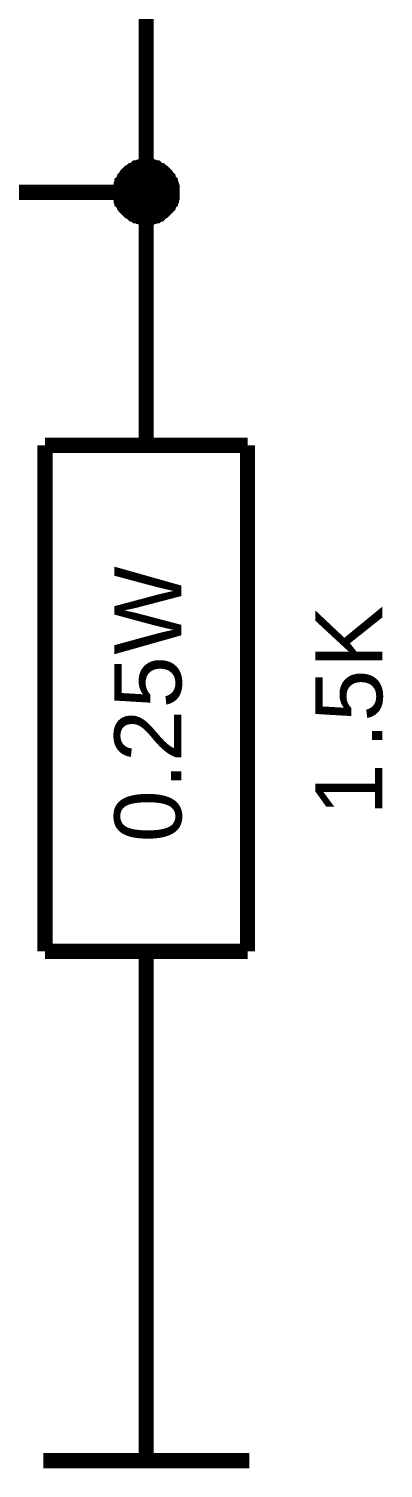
# Model space of a CAD drawing. Header units: millimetres. Extents: x -2024 to 917, y -725 to 13.
# Drawn here: x 369.8 to 376.81, y -606.52 to -578.07 of the extents above; entities that cross this region are included whole.
import ezdxf

# ---------------------------------------------------------------- set-up
doc = ezdxf.new("R2010")
doc.units = ezdxf.units.MM
doc.layers.add('Sheet', color=255, linetype='Continuous')
doc.styles.get("Standard").update_dxf_attribs({"font": 'arial.ttf'})

msp = doc.modelspace()

# ---------------------------------------------------------------- linework, layer by layer
at = {"layer": 'Sheet'}
for points, const_width in [([(372.125, -581.298), (364.627, -581.298), (364.627, -538.791)], 0.3), ([(372.125, -576.297), (372.125, -578.797)], 0.3), ([(372.125, -583.798), (372.125, -581.298), (372.125, -578.797)], 0.3), ([(371.612, -581.298), (371.612, -581.265), (371.612, -581.248), (371.612, -581.215), (371.628, -581.198), (371.628, -581.165), (371.628, -581.149), (371.645, -581.116), (371.645, -581.099), (371.662, -581.083), (371.678, -581.049), (371.695, -581.033), (371.695, -581.016), (371.711, -581), (371.728, -580.967), (371.744, -580.95), (371.761, -580.934), (371.777, -580.917), (371.794, -580.9), (371.827, -580.884), (371.844, -580.867), (371.86, -580.867), (371.877, -580.851), (371.91, -580.834), (371.926, -580.818), (371.943, -580.818), (371.976, -580.801), (371.993, -580.801), (372.026, -580.801), (372.042, -580.784), (372.075, -580.784), (372.092, -580.784), (372.125, -580.784)], 0.3), ([(371.612, -581.298), (371.612, -581.265), (371.612, -581.248), (371.612, -581.215), (371.628, -581.198), (371.628, -581.165), (371.628, -581.149), (371.645, -581.116), (371.645, -581.099), (371.662, -581.083), (371.678, -581.049), (371.695, -581.033), (371.695, -581.016), (371.711, -581), (371.728, -580.967), (371.744, -580.95), (371.761, -580.934), (371.777, -580.917), (371.794, -580.9), (371.827, -580.884), (371.844, -580.867), (371.86, -580.867), (371.877, -580.851), (371.91, -580.834), (371.926, -580.818), (371.943, -580.818), (371.976, -580.801), (371.993, -580.801), (372.026, -580.801), (372.042, -580.784), (372.075, -580.784), (372.092, -580.784), (372.125, -580.784)], 0.3), ([(371.612, -581.298), (371.612, -581.265), (371.612, -581.248), (371.612, -581.215), (371.628, -581.198), (371.628, -581.165), (371.628, -581.149), (371.645, -581.116), (371.645, -581.099), (371.662, -581.083), (371.678, -581.049), (371.695, -581.033), (371.695, -581.016), (371.711, -581), (371.728, -580.967), (371.744, -580.95), (371.761, -580.934), (371.777, -580.917), (371.794, -580.9), (371.827, -580.884), (371.844, -580.867), (371.86, -580.867), (371.877, -580.851), (371.91, -580.834), (371.926, -580.818), (371.943, -580.818), (371.976, -580.801), (371.993, -580.801), (372.026, -580.801), (372.042, -580.784), (372.075, -580.784), (372.092, -580.784), (372.125, -580.784)], 0.3), ([(371.612, -581.298), (371.612, -581.265), (371.612, -581.248), (371.612, -581.215), (371.628, -581.198), (371.628, -581.165), (371.628, -581.149), (371.645, -581.116), (371.645, -581.099), (371.662, -581.083), (371.678, -581.049), (371.695, -581.033), (371.695, -581.016), (371.711, -581), (371.728, -580.967), (371.744, -580.95), (371.761, -580.934), (371.777, -580.917), (371.794, -580.9), (371.827, -580.884), (371.844, -580.867), (371.86, -580.867), (371.877, -580.851), (371.91, -580.834), (371.926, -580.818), (371.943, -580.818), (371.976, -580.801), (371.993, -580.801), (372.026, -580.801), (372.042, -580.784), (372.075, -580.784), (372.092, -580.784), (372.125, -580.784)], 0.3), ([(372.125, -580.784), (372.125, -580.784)], 0.3), ([(372.125, -580.784), (372.158, -580.784), (372.175, -580.784), (372.208, -580.784), (372.224, -580.801), (372.257, -580.801), (372.274, -580.801), (372.307, -580.818), (372.324, -580.818), (372.34, -580.834), (372.373, -580.851), (372.39, -580.867), (372.406, -580.867), (372.423, -580.884), (372.456, -580.9), (372.473, -580.917), (372.489, -580.934), (372.506, -580.95), (372.522, -580.967), (372.539, -581), (372.555, -581.016), (372.555, -581.033), (372.572, -581.049), (372.588, -581.083), (372.605, -581.099), (372.605, -581.116), (372.621, -581.149), (372.621, -581.165), (372.621, -581.198), (372.638, -581.215), (372.638, -581.248), (372.638, -581.265), (372.638, -581.298)], 0.3), ([(372.125, -580.784), (372.125, -580.784)], 0.3), ([(372.125, -580.784), (372.158, -580.784), (372.175, -580.784), (372.208, -580.784), (372.224, -580.801), (372.257, -580.801), (372.274, -580.801), (372.307, -580.818), (372.324, -580.818), (372.34, -580.834), (372.373, -580.851), (372.39, -580.867), (372.406, -580.867), (372.423, -580.884), (372.456, -580.9), (372.473, -580.917), (372.489, -580.934), (372.506, -580.95), (372.522, -580.967), (372.539, -581), (372.555, -581.016), (372.555, -581.033), (372.572, -581.049), (372.588, -581.083), (372.605, -581.099), (372.605, -581.116), (372.621, -581.149), (372.621, -581.165), (372.621, -581.198), (372.638, -581.215), (372.638, -581.248), (372.638, -581.265), (372.638, -581.298)], 0.3), ([(372.125, -580.784), (372.125, -580.784)], 0.3), ([(372.125, -580.784), (372.158, -580.784), (372.175, -580.784), (372.208, -580.784), (372.224, -580.801), (372.257, -580.801), (372.274, -580.801), (372.307, -580.818), (372.324, -580.818), (372.34, -580.834), (372.373, -580.851), (372.39, -580.867), (372.406, -580.867), (372.423, -580.884), (372.456, -580.9), (372.473, -580.917), (372.489, -580.934), (372.506, -580.95), (372.522, -580.967), (372.539, -581), (372.555, -581.016), (372.555, -581.033), (372.572, -581.049), (372.588, -581.083), (372.605, -581.099), (372.605, -581.116), (372.621, -581.149), (372.621, -581.165), (372.621, -581.198), (372.638, -581.215), (372.638, -581.248), (372.638, -581.265), (372.638, -581.298)], 0.3), ([(372.125, -580.784), (372.125, -580.784)], 0.3), ([(372.125, -580.784), (372.158, -580.784), (372.175, -580.784), (372.208, -580.784), (372.224, -580.801), (372.257, -580.801), (372.274, -580.801), (372.307, -580.818), (372.324, -580.818), (372.34, -580.834), (372.373, -580.851), (372.39, -580.867), (372.406, -580.867), (372.423, -580.884), (372.456, -580.9), (372.473, -580.917), (372.489, -580.934), (372.506, -580.95), (372.522, -580.967), (372.539, -581), (372.555, -581.016), (372.555, -581.033), (372.572, -581.049), (372.588, -581.083), (372.605, -581.099), (372.605, -581.116), (372.621, -581.149), (372.621, -581.165), (372.621, -581.198), (372.638, -581.215), (372.638, -581.248), (372.638, -581.265), (372.638, -581.298)], 0.3), ([(371.612, -581.298), (371.612, -581.265), (371.612, -581.248), (371.612, -581.215), (371.628, -581.198), (371.628, -581.165), (371.628, -581.149), (371.645, -581.116), (371.645, -581.099), (371.662, -581.083), (371.678, -581.049), (371.695, -581.033), (371.695, -581.016), (371.711, -581), (371.728, -580.967), (371.744, -580.95), (371.761, -580.934), (371.777, -580.917), (371.794, -580.9), (371.827, -580.884), (371.844, -580.867), (371.86, -580.867), (371.877, -580.851), (371.91, -580.834), (371.926, -580.818), (371.943, -580.818), (371.976, -580.801), (371.993, -580.801), (372.026, -580.801), (372.042, -580.784), (372.075, -580.784), (372.092, -580.784), (372.125, -580.784)], 0.0991), ([(371.612, -581.298), (371.612, -581.265), (371.612, -581.248), (371.612, -581.215), (371.628, -581.198), (371.628, -581.165), (371.628, -581.149), (371.645, -581.116), (371.645, -581.099), (371.662, -581.083), (371.678, -581.049), (371.695, -581.033), (371.695, -581.016), (371.711, -581), (371.728, -580.967), (371.744, -580.95), (371.761, -580.934), (371.777, -580.917), (371.794, -580.9), (371.827, -580.884), (371.844, -580.867), (371.86, -580.867), (371.877, -580.851), (371.91, -580.834), (371.926, -580.818), (371.943, -580.818), (371.976, -580.801), (371.993, -580.801), (372.026, -580.801), (372.042, -580.784), (372.075, -580.784), (372.092, -580.784), (372.125, -580.784)], 0.0991), ([(371.612, -581.298), (371.612, -581.265), (371.612, -581.248), (371.612, -581.215), (371.628, -581.198), (371.628, -581.165), (371.628, -581.149), (371.645, -581.116), (371.645, -581.099), (371.662, -581.083), (371.678, -581.049), (371.695, -581.033), (371.695, -581.016), (371.711, -581), (371.728, -580.967), (371.744, -580.95), (371.761, -580.934), (371.777, -580.917), (371.794, -580.9), (371.827, -580.884), (371.844, -580.867), (371.86, -580.867), (371.877, -580.851), (371.91, -580.834), (371.926, -580.818), (371.943, -580.818), (371.976, -580.801), (371.993, -580.801), (372.026, -580.801), (372.042, -580.784), (372.075, -580.784), (372.092, -580.784), (372.125, -580.784)], 0.0991), ([(371.612, -581.298), (371.612, -581.265), (371.612, -581.248), (371.612, -581.215), (371.628, -581.198), (371.628, -581.165), (371.628, -581.149), (371.645, -581.116), (371.645, -581.099), (371.662, -581.083), (371.678, -581.049), (371.695, -581.033), (371.695, -581.016), (371.711, -581), (371.728, -580.967), (371.744, -580.95), (371.761, -580.934), (371.777, -580.917), (371.794, -580.9), (371.827, -580.884), (371.844, -580.867), (371.86, -580.867), (371.877, -580.851), (371.91, -580.834), (371.926, -580.818), (371.943, -580.818), (371.976, -580.801), (371.993, -580.801), (372.026, -580.801), (372.042, -580.784), (372.075, -580.784), (372.092, -580.784), (372.125, -580.784)], 0.0991), ([(372.125, -580.784), (372.125, -580.784)], 0.0991), ([(372.125, -580.784), (372.158, -580.784), (372.175, -580.784), (372.208, -580.784), (372.224, -580.801), (372.257, -580.801), (372.274, -580.801), (372.307, -580.818), (372.324, -580.818), (372.34, -580.834), (372.373, -580.851), (372.39, -580.867), (372.406, -580.867), (372.423, -580.884), (372.456, -580.9), (372.473, -580.917), (372.489, -580.934), (372.506, -580.95), (372.522, -580.967), (372.539, -581), (372.555, -581.016), (372.555, -581.033), (372.572, -581.049), (372.588, -581.083), (372.605, -581.099), (372.605, -581.116), (372.621, -581.149), (372.621, -581.165), (372.621, -581.198), (372.638, -581.215), (372.638, -581.248), (372.638, -581.265), (372.638, -581.298)], 0.0991), ([(372.125, -580.784), (372.125, -580.784)], 0.0991), ([(372.125, -580.784), (372.158, -580.784), (372.175, -580.784), (372.208, -580.784), (372.224, -580.801), (372.257, -580.801), (372.274, -580.801), (372.307, -580.818), (372.324, -580.818), (372.34, -580.834), (372.373, -580.851), (372.39, -580.867), (372.406, -580.867), (372.423, -580.884), (372.456, -580.9), (372.473, -580.917), (372.489, -580.934), (372.506, -580.95), (372.522, -580.967), (372.539, -581), (372.555, -581.016), (372.555, -581.033), (372.572, -581.049), (372.588, -581.083), (372.605, -581.099), (372.605, -581.116), (372.621, -581.149), (372.621, -581.165), (372.621, -581.198), (372.638, -581.215), (372.638, -581.248), (372.638, -581.265), (372.638, -581.298)], 0.0991), ([(372.125, -580.784), (372.125, -580.784)], 0.0991), ([(372.125, -580.784), (372.158, -580.784), (372.175, -580.784), (372.208, -580.784), (372.224, -580.801), (372.257, -580.801), (372.274, -580.801), (372.307, -580.818), (372.324, -580.818), (372.34, -580.834), (372.373, -580.851), (372.39, -580.867), (372.406, -580.867), (372.423, -580.884), (372.456, -580.9), (372.473, -580.917), (372.489, -580.934), (372.506, -580.95), (372.522, -580.967), (372.539, -581), (372.555, -581.016), (372.555, -581.033), (372.572, -581.049), (372.588, -581.083), (372.605, -581.099), (372.605, -581.116), (372.621, -581.149), (372.621, -581.165), (372.621, -581.198), (372.638, -581.215), (372.638, -581.248), (372.638, -581.265), (372.638, -581.298)], 0.0991), ([(372.125, -580.784), (372.125, -580.784)], 0.0991), ([(372.125, -580.784), (372.158, -580.784), (372.175, -580.784), (372.208, -580.784), (372.224, -580.801), (372.257, -580.801), (372.274, -580.801), (372.307, -580.818), (372.324, -580.818), (372.34, -580.834), (372.373, -580.851), (372.39, -580.867), (372.406, -580.867), (372.423, -580.884), (372.456, -580.9), (372.473, -580.917), (372.489, -580.934), (372.506, -580.95), (372.522, -580.967), (372.539, -581), (372.555, -581.016), (372.555, -581.033), (372.572, -581.049), (372.588, -581.083), (372.605, -581.099), (372.605, -581.116), (372.621, -581.149), (372.621, -581.165), (372.621, -581.198), (372.638, -581.215), (372.638, -581.248), (372.638, -581.265), (372.638, -581.298)], 0.0991), ([(372.125, -581.795), (372.092, -581.795), (372.075, -581.795), (372.042, -581.795), (372.026, -581.778), (371.993, -581.778), (371.976, -581.778), (371.943, -581.761), (371.926, -581.761), (371.91, -581.745), (371.877, -581.728), (371.86, -581.728), (371.844, -581.712), (371.827, -581.695), (371.794, -581.679), (371.777, -581.662), (371.761, -581.646), (371.744, -581.629), (371.728, -581.612), (371.711, -581.596), (371.695, -581.579), (371.695, -581.563), (371.678, -581.53), (371.662, -581.513), (371.645, -581.497), (371.645, -581.463), (371.628, -581.447), (371.628, -581.43), (371.628, -581.397), (371.612, -581.381), (371.612, -581.347), (371.612, -581.331), (371.612, -581.298)], 0.3), ([(371.612, -581.298), (371.612, -581.298)], 0.3), ([(372.125, -581.795), (372.092, -581.795), (372.075, -581.795), (372.042, -581.795), (372.026, -581.778), (371.993, -581.778), (371.976, -581.778), (371.943, -581.761), (371.926, -581.761), (371.91, -581.745), (371.877, -581.728), (371.86, -581.728), (371.844, -581.712), (371.827, -581.695), (371.794, -581.679), (371.777, -581.662), (371.761, -581.646), (371.744, -581.629), (371.728, -581.612), (371.711, -581.596), (371.695, -581.579), (371.695, -581.563), (371.678, -581.53), (371.662, -581.513), (371.645, -581.497), (371.645, -581.463), (371.628, -581.447), (371.628, -581.43), (371.628, -581.397), (371.612, -581.381), (371.612, -581.347), (371.612, -581.331), (371.612, -581.298)], 0.3), ([(371.612, -581.298), (371.612, -581.298)], 0.3), ([(372.125, -581.795), (372.092, -581.795), (372.075, -581.795), (372.042, -581.795), (372.026, -581.778), (371.993, -581.778), (371.976, -581.778), (371.943, -581.761), (371.926, -581.761), (371.91, -581.745), (371.877, -581.728), (371.86, -581.728), (371.844, -581.712), (371.827, -581.695), (371.794, -581.679), (371.777, -581.662), (371.761, -581.646), (371.744, -581.629), (371.728, -581.612), (371.711, -581.596), (371.695, -581.579), (371.695, -581.563), (371.678, -581.53), (371.662, -581.513), (371.645, -581.497), (371.645, -581.463), (371.628, -581.447), (371.628, -581.43), (371.628, -581.397), (371.612, -581.381), (371.612, -581.347), (371.612, -581.331), (371.612, -581.298)], 0.3), ([(371.612, -581.298), (371.612, -581.298)], 0.3), ([(372.125, -581.795), (372.092, -581.795), (372.075, -581.795), (372.042, -581.795), (372.026, -581.778), (371.993, -581.778), (371.976, -581.778), (371.943, -581.761), (371.926, -581.761), (371.91, -581.745), (371.877, -581.728), (371.86, -581.728), (371.844, -581.712), (371.827, -581.695), (371.794, -581.679), (371.777, -581.662), (371.761, -581.646), (371.744, -581.629), (371.728, -581.612), (371.711, -581.596), (371.695, -581.579), (371.695, -581.563), (371.678, -581.53), (371.662, -581.513), (371.645, -581.497), (371.645, -581.463), (371.628, -581.447), (371.628, -581.43), (371.628, -581.397), (371.612, -581.381), (371.612, -581.347), (371.612, -581.331), (371.612, -581.298)], 0.3), ([(371.612, -581.298), (371.612, -581.298)], 0.3), ([(372.125, -581.795), (372.092, -581.795), (372.075, -581.795), (372.042, -581.795), (372.026, -581.778), (371.993, -581.778), (371.976, -581.778), (371.943, -581.761), (371.926, -581.761), (371.91, -581.745), (371.877, -581.728), (371.86, -581.728), (371.844, -581.712), (371.827, -581.695), (371.794, -581.679), (371.777, -581.662), (371.761, -581.646), (371.744, -581.629), (371.728, -581.612), (371.711, -581.596), (371.695, -581.579), (371.695, -581.563), (371.678, -581.53), (371.662, -581.513), (371.645, -581.497), (371.645, -581.463), (371.628, -581.447), (371.628, -581.43), (371.628, -581.397), (371.612, -581.381), (371.612, -581.347), (371.612, -581.331), (371.612, -581.298)], 0.0991), ([(371.612, -581.298), (371.612, -581.298)], 0.0991), ([(372.125, -581.795), (372.092, -581.795), (372.075, -581.795), (372.042, -581.795), (372.026, -581.778), (371.993, -581.778), (371.976, -581.778), (371.943, -581.761), (371.926, -581.761), (371.91, -581.745), (371.877, -581.728), (371.86, -581.728), (371.844, -581.712), (371.827, -581.695), (371.794, -581.679), (371.777, -581.662), (371.761, -581.646), (371.744, -581.629), (371.728, -581.612), (371.711, -581.596), (371.695, -581.579), (371.695, -581.563), (371.678, -581.53), (371.662, -581.513), (371.645, -581.497), (371.645, -581.463), (371.628, -581.447), (371.628, -581.43), (371.628, -581.397), (371.612, -581.381), (371.612, -581.347), (371.612, -581.331), (371.612, -581.298)], 0.0991), ([(371.612, -581.298), (371.612, -581.298)], 0.0991), ([(372.125, -581.795), (372.092, -581.795), (372.075, -581.795), (372.042, -581.795), (372.026, -581.778), (371.993, -581.778), (371.976, -581.778), (371.943, -581.761), (371.926, -581.761), (371.91, -581.745), (371.877, -581.728), (371.86, -581.728), (371.844, -581.712), (371.827, -581.695), (371.794, -581.679), (371.777, -581.662), (371.761, -581.646), (371.744, -581.629), (371.728, -581.612), (371.711, -581.596), (371.695, -581.579), (371.695, -581.563), (371.678, -581.53), (371.662, -581.513), (371.645, -581.497), (371.645, -581.463), (371.628, -581.447), (371.628, -581.43), (371.628, -581.397), (371.612, -581.381), (371.612, -581.347), (371.612, -581.331), (371.612, -581.298)], 0.0991), ([(371.612, -581.298), (371.612, -581.298)], 0.0991), ([(372.125, -581.795), (372.092, -581.795), (372.075, -581.795), (372.042, -581.795), (372.026, -581.778), (371.993, -581.778), (371.976, -581.778), (371.943, -581.761), (371.926, -581.761), (371.91, -581.745), (371.877, -581.728), (371.86, -581.728), (371.844, -581.712), (371.827, -581.695), (371.794, -581.679), (371.777, -581.662), (371.761, -581.646), (371.744, -581.629), (371.728, -581.612), (371.711, -581.596), (371.695, -581.579), (371.695, -581.563), (371.678, -581.53), (371.662, -581.513), (371.645, -581.497), (371.645, -581.463), (371.628, -581.447), (371.628, -581.43), (371.628, -581.397), (371.612, -581.381), (371.612, -581.347), (371.612, -581.331), (371.612, -581.298)], 0.0991), ([(371.612, -581.298), (371.612, -581.298)], 0.0991), ([(372.638, -581.298), (372.638, -581.331), (372.638, -581.347), (372.638, -581.381), (372.621, -581.397), (372.621, -581.43), (372.621, -581.447), (372.605, -581.463), (372.605, -581.497), (372.588, -581.513), (372.572, -581.53), (372.555, -581.563), (372.555, -581.579), (372.539, -581.596), (372.522, -581.612), (372.506, -581.629), (372.489, -581.646), (372.473, -581.662), (372.456, -581.679), (372.423, -581.695), (372.406, -581.712), (372.39, -581.728), (372.373, -581.728), (372.34, -581.745), (372.324, -581.761), (372.307, -581.761), (372.274, -581.778), (372.257, -581.778), (372.224, -581.778), (372.208, -581.795), (372.175, -581.795), (372.158, -581.795), (372.125, -581.795)], 0.3), ([(372.638, -581.298), (372.638, -581.331), (372.638, -581.347), (372.638, -581.381), (372.621, -581.397), (372.621, -581.43), (372.621, -581.447), (372.605, -581.463), (372.605, -581.497), (372.588, -581.513), (372.572, -581.53), (372.555, -581.563), (372.555, -581.579), (372.539, -581.596), (372.522, -581.612), (372.506, -581.629), (372.489, -581.646), (372.473, -581.662), (372.456, -581.679), (372.423, -581.695), (372.406, -581.712), (372.39, -581.728), (372.373, -581.728), (372.34, -581.745), (372.324, -581.761), (372.307, -581.761), (372.274, -581.778), (372.257, -581.778), (372.224, -581.778), (372.208, -581.795), (372.175, -581.795), (372.158, -581.795), (372.125, -581.795)], 0.3), ([(372.638, -581.298), (372.638, -581.331), (372.638, -581.347), (372.638, -581.381), (372.621, -581.397), (372.621, -581.43), (372.621, -581.447), (372.605, -581.463), (372.605, -581.497), (372.588, -581.513), (372.572, -581.53), (372.555, -581.563), (372.555, -581.579), (372.539, -581.596), (372.522, -581.612), (372.506, -581.629), (372.489, -581.646), (372.473, -581.662), (372.456, -581.679), (372.423, -581.695), (372.406, -581.712), (372.39, -581.728), (372.373, -581.728), (372.34, -581.745), (372.324, -581.761), (372.307, -581.761), (372.274, -581.778), (372.257, -581.778), (372.224, -581.778), (372.208, -581.795), (372.175, -581.795), (372.158, -581.795), (372.125, -581.795)], 0.3), ([(372.638, -581.298), (372.638, -581.331), (372.638, -581.347), (372.638, -581.381), (372.621, -581.397), (372.621, -581.43), (372.621, -581.447), (372.605, -581.463), (372.605, -581.497), (372.588, -581.513), (372.572, -581.53), (372.555, -581.563), (372.555, -581.579), (372.539, -581.596), (372.522, -581.612), (372.506, -581.629), (372.489, -581.646), (372.473, -581.662), (372.456, -581.679), (372.423, -581.695), (372.406, -581.712), (372.39, -581.728), (372.373, -581.728), (372.34, -581.745), (372.324, -581.761), (372.307, -581.761), (372.274, -581.778), (372.257, -581.778), (372.224, -581.778), (372.208, -581.795), (372.175, -581.795), (372.158, -581.795), (372.125, -581.795)], 0.3), ([(372.638, -581.298), (372.638, -581.331), (372.638, -581.347), (372.638, -581.381), (372.621, -581.397), (372.621, -581.43), (372.621, -581.447), (372.605, -581.463), (372.605, -581.497), (372.588, -581.513), (372.572, -581.53), (372.555, -581.563), (372.555, -581.579), (372.539, -581.596), (372.522, -581.612), (372.506, -581.629), (372.489, -581.646), (372.473, -581.662), (372.456, -581.679), (372.423, -581.695), (372.406, -581.712), (372.39, -581.728), (372.373, -581.728), (372.34, -581.745), (372.324, -581.761), (372.307, -581.761), (372.274, -581.778), (372.257, -581.778), (372.224, -581.778), (372.208, -581.795), (372.175, -581.795), (372.158, -581.795), (372.125, -581.795)], 0.0991), ([(372.638, -581.298), (372.638, -581.331), (372.638, -581.347), (372.638, -581.381), (372.621, -581.397), (372.621, -581.43), (372.621, -581.447), (372.605, -581.463), (372.605, -581.497), (372.588, -581.513), (372.572, -581.53), (372.555, -581.563), (372.555, -581.579), (372.539, -581.596), (372.522, -581.612), (372.506, -581.629), (372.489, -581.646), (372.473, -581.662), (372.456, -581.679), (372.423, -581.695), (372.406, -581.712), (372.39, -581.728), (372.373, -581.728), (372.34, -581.745), (372.324, -581.761), (372.307, -581.761), (372.274, -581.778), (372.257, -581.778), (372.224, -581.778), (372.208, -581.795), (372.175, -581.795), (372.158, -581.795), (372.125, -581.795)], 0.0991), ([(372.638, -581.298), (372.638, -581.331), (372.638, -581.347), (372.638, -581.381), (372.621, -581.397), (372.621, -581.43), (372.621, -581.447), (372.605, -581.463), (372.605, -581.497), (372.588, -581.513), (372.572, -581.53), (372.555, -581.563), (372.555, -581.579), (372.539, -581.596), (372.522, -581.612), (372.506, -581.629), (372.489, -581.646), (372.473, -581.662), (372.456, -581.679), (372.423, -581.695), (372.406, -581.712), (372.39, -581.728), (372.373, -581.728), (372.34, -581.745), (372.324, -581.761), (372.307, -581.761), (372.274, -581.778), (372.257, -581.778), (372.224, -581.778), (372.208, -581.795), (372.175, -581.795), (372.158, -581.795), (372.125, -581.795)], 0.0991), ([(372.638, -581.298), (372.638, -581.331), (372.638, -581.347), (372.638, -581.381), (372.621, -581.397), (372.621, -581.43), (372.621, -581.447), (372.605, -581.463), (372.605, -581.497), (372.588, -581.513), (372.572, -581.53), (372.555, -581.563), (372.555, -581.579), (372.539, -581.596), (372.522, -581.612), (372.506, -581.629), (372.489, -581.646), (372.473, -581.662), (372.456, -581.679), (372.423, -581.695), (372.406, -581.712), (372.39, -581.728), (372.373, -581.728), (372.34, -581.745), (372.324, -581.761), (372.307, -581.761), (372.274, -581.778), (372.257, -581.778), (372.224, -581.778), (372.208, -581.795), (372.175, -581.795), (372.158, -581.795), (372.125, -581.795)], 0.0991), ([(372.638, -581.298), (372.638, -581.298), (372.638, -581.298), (372.638, -581.298), (372.638, -581.298), (372.638, -581.298), (372.638, -581.298), (372.638, -581.298), (372.638, -581.298), (372.638, -581.298), (372.638, -581.298), (372.638, -581.298), (372.638, -581.298), (372.638, -581.298), (372.638, -581.298), (372.638, -581.298), (372.638, -581.298), (372.638, -581.298), (372.638, -581.298), (372.638, -581.298), (372.638, -581.298), (372.638, -581.298), (372.638, -581.298), (372.638, -581.298), (372.638, -581.298), (372.638, -581.298), (372.638, -581.298), (372.638, -581.298), (372.638, -581.298), (372.638, -581.298), (372.638, -581.298), (372.638, -581.298), (372.638, -581.298)], 0.3), ([(372.638, -581.298), (372.638, -581.298)], 0.3), ([(372.638, -581.298), (372.638, -581.298), (372.638, -581.298), (372.638, -581.298), (372.638, -581.298), (372.638, -581.298), (372.638, -581.298), (372.638, -581.298), (372.638, -581.298), (372.638, -581.298), (372.638, -581.298), (372.638, -581.298), (372.638, -581.298), (372.638, -581.298), (372.638, -581.298), (372.638, -581.298), (372.638, -581.298), (372.638, -581.298), (372.638, -581.298), (372.638, -581.298), (372.638, -581.298), (372.638, -581.298), (372.638, -581.298), (372.638, -581.298), (372.638, -581.298), (372.638, -581.298), (372.638, -581.298), (372.638, -581.298), (372.638, -581.298), (372.638, -581.298), (372.638, -581.298), (372.638, -581.298), (372.638, -581.298)], 0.3), ([(372.638, -581.298), (372.638, -581.298)], 0.3), ([(372.638, -581.298), (372.638, -581.298), (372.638, -581.298), (372.638, -581.298), (372.638, -581.298), (372.638, -581.298), (372.638, -581.298), (372.638, -581.298), (372.638, -581.298), (372.638, -581.298), (372.638, -581.298), (372.638, -581.298), (372.638, -581.298), (372.638, -581.298), (372.638, -581.298), (372.638, -581.298), (372.638, -581.298), (372.638, -581.298), (372.638, -581.298), (372.638, -581.298), (372.638, -581.298), (372.638, -581.298), (372.638, -581.298), (372.638, -581.298), (372.638, -581.298), (372.638, -581.298), (372.638, -581.298), (372.638, -581.298), (372.638, -581.298), (372.638, -581.298), (372.638, -581.298), (372.638, -581.298), (372.638, -581.298)], 0.3), ([(372.638, -581.298), (372.638, -581.298)], 0.3), ([(372.638, -581.298), (372.638, -581.298), (372.638, -581.298), (372.638, -581.298), (372.638, -581.298), (372.638, -581.298), (372.638, -581.298), (372.638, -581.298), (372.638, -581.298), (372.638, -581.298), (372.638, -581.298), (372.638, -581.298), (372.638, -581.298), (372.638, -581.298), (372.638, -581.298), (372.638, -581.298), (372.638, -581.298), (372.638, -581.298), (372.638, -581.298), (372.638, -581.298), (372.638, -581.298), (372.638, -581.298), (372.638, -581.298), (372.638, -581.298), (372.638, -581.298), (372.638, -581.298), (372.638, -581.298), (372.638, -581.298), (372.638, -581.298), (372.638, -581.298), (372.638, -581.298), (372.638, -581.298), (372.638, -581.298)], 0.3), ([(372.638, -581.298), (372.638, -581.298)], 0.3), ([(372.638, -581.298), (372.638, -581.298), (372.638, -581.298), (372.638, -581.298), (372.638, -581.298), (372.638, -581.298), (372.638, -581.298), (372.638, -581.298), (372.638, -581.298), (372.638, -581.298), (372.638, -581.298), (372.638, -581.298), (372.638, -581.298), (372.638, -581.298), (372.638, -581.298), (372.638, -581.298), (372.638, -581.298), (372.638, -581.298), (372.638, -581.298), (372.638, -581.298), (372.638, -581.298), (372.638, -581.298), (372.638, -581.298), (372.638, -581.298), (372.638, -581.298), (372.638, -581.298), (372.638, -581.298), (372.638, -581.298), (372.638, -581.298), (372.638, -581.298), (372.638, -581.298), (372.638, -581.298), (372.638, -581.298)], 0.0991), ([(372.638, -581.298), (372.638, -581.298)], 0.0991), ([(372.638, -581.298), (372.638, -581.298), (372.638, -581.298), (372.638, -581.298), (372.638, -581.298), (372.638, -581.298), (372.638, -581.298), (372.638, -581.298), (372.638, -581.298), (372.638, -581.298), (372.638, -581.298), (372.638, -581.298), (372.638, -581.298), (372.638, -581.298), (372.638, -581.298), (372.638, -581.298), (372.638, -581.298), (372.638, -581.298), (372.638, -581.298), (372.638, -581.298), (372.638, -581.298), (372.638, -581.298), (372.638, -581.298), (372.638, -581.298), (372.638, -581.298), (372.638, -581.298), (372.638, -581.298), (372.638, -581.298), (372.638, -581.298), (372.638, -581.298), (372.638, -581.298), (372.638, -581.298), (372.638, -581.298)], 0.0991), ([(372.638, -581.298), (372.638, -581.298)], 0.0991), ([(372.638, -581.298), (372.638, -581.298), (372.638, -581.298), (372.638, -581.298), (372.638, -581.298), (372.638, -581.298), (372.638, -581.298), (372.638, -581.298), (372.638, -581.298), (372.638, -581.298), (372.638, -581.298), (372.638, -581.298), (372.638, -581.298), (372.638, -581.298), (372.638, -581.298), (372.638, -581.298), (372.638, -581.298), (372.638, -581.298), (372.638, -581.298), (372.638, -581.298), (372.638, -581.298), (372.638, -581.298), (372.638, -581.298), (372.638, -581.298), (372.638, -581.298), (372.638, -581.298), (372.638, -581.298), (372.638, -581.298), (372.638, -581.298), (372.638, -581.298), (372.638, -581.298), (372.638, -581.298), (372.638, -581.298)], 0.0991), ([(372.638, -581.298), (372.638, -581.298)], 0.0991), ([(372.638, -581.298), (372.638, -581.298), (372.638, -581.298), (372.638, -581.298), (372.638, -581.298), (372.638, -581.298), (372.638, -581.298), (372.638, -581.298), (372.638, -581.298), (372.638, -581.298), (372.638, -581.298), (372.638, -581.298), (372.638, -581.298), (372.638, -581.298), (372.638, -581.298), (372.638, -581.298), (372.638, -581.298), (372.638, -581.298), (372.638, -581.298), (372.638, -581.298), (372.638, -581.298), (372.638, -581.298), (372.638, -581.298), (372.638, -581.298), (372.638, -581.298), (372.638, -581.298), (372.638, -581.298), (372.638, -581.298), (372.638, -581.298), (372.638, -581.298), (372.638, -581.298), (372.638, -581.298), (372.638, -581.298)], 0.0991), ([(372.638, -581.298), (372.638, -581.298)], 0.0991), ([(372.125, -586.299), (372.125, -583.798)], 0.3), ([(370.122, -586.299), (374.128, -586.299)], 0.3), ([(370.122, -596.3), (370.122, -586.299)], 0.3), ([(374.128, -596.3), (374.128, -586.299)], 0.3), ([(370.122, -596.3), (374.128, -596.3)], 0.3), ([(372.125, -596.3), (372.125, -598.801)], 0.3), ([(372.125, -601.301), (372.125, -598.801)], 0.3), ([(372.125, -601.301), (372.125, -606.368)], 0.3), ([(370.089, -606.368), (374.161, -606.368)], 0.3)]:
    msp.add_lwpolyline(points, dxfattribs=dict(at, const_width=const_width))
at = {"layer": 'Sheet', "const_width": 0.508}
msp.add_lwpolyline([(371.832, -581.286, 1), (372.34, -581.286, 1)], format="xyb", close=True, dxfattribs=at)

# ---------------------------------------------------------------- texts
at = {"layer": 'Sheet'}
for s, p in [('W', (372.82, -590.438)), ('K', (376.792, -590.703)), ('5', (372.82, -591.498)), ('5', (376.792, -591.763)), ('2', (372.82, -592.558)), ('.', (376.792, -592.293)), ('.', (372.82, -593.088)), ('1', (376.792, -593.618)), ('0', (372.82, -594.147))]:
    msp.add_text(s, height=1.325, rotation=90, dxfattribs=at).set_placement(p)

doc.saveas('drawing.dxf')
